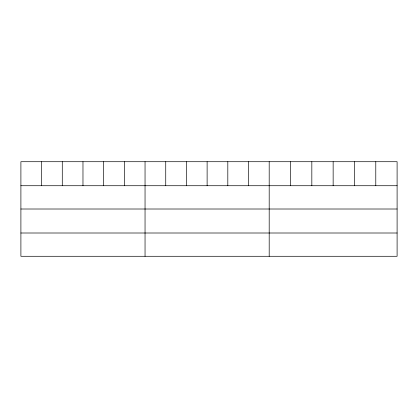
<?xml version="1.0" encoding="UTF-8"?>
<svg xmlns="http://www.w3.org/2000/svg" width="418" height="418" viewBox="0 0 418 418"><rect width="100%" height="100%" fill="white"/><g stroke="black" fill="none" stroke-linecap="round" stroke-linejoin="round"><path stroke-width="0.63" d="M397.1 209.01L397.1 161.714L20.9 161.714L20.9 256.286L397.1 256.286L397.1 209.01L20.9 209.01M20.9 185.723L397.1 185.723M20.9 233.004L397.1 233.004M375.782 161.714L375.782 185.723M354.464 161.714L354.464 185.723M333.146 161.714L333.146 185.723M311.828 161.714L311.828 185.723M290.51 161.714L290.51 185.723M269.192 161.714L269.192 256.286M248.501 161.714L248.501 185.723M227.81 161.714L227.81 185.723M207.119 161.714L207.119 185.723M186.428 161.714L186.428 185.723M165.737 161.714L165.737 185.723M145.046 161.714L145.046 256.286M124.355 161.714L124.355 185.723M103.664 161.714L103.664 185.723M82.973 161.714L82.973 185.723M62.282 161.714L62.282 185.723M41.591 161.714L41.591 185.723"/></g></svg>
